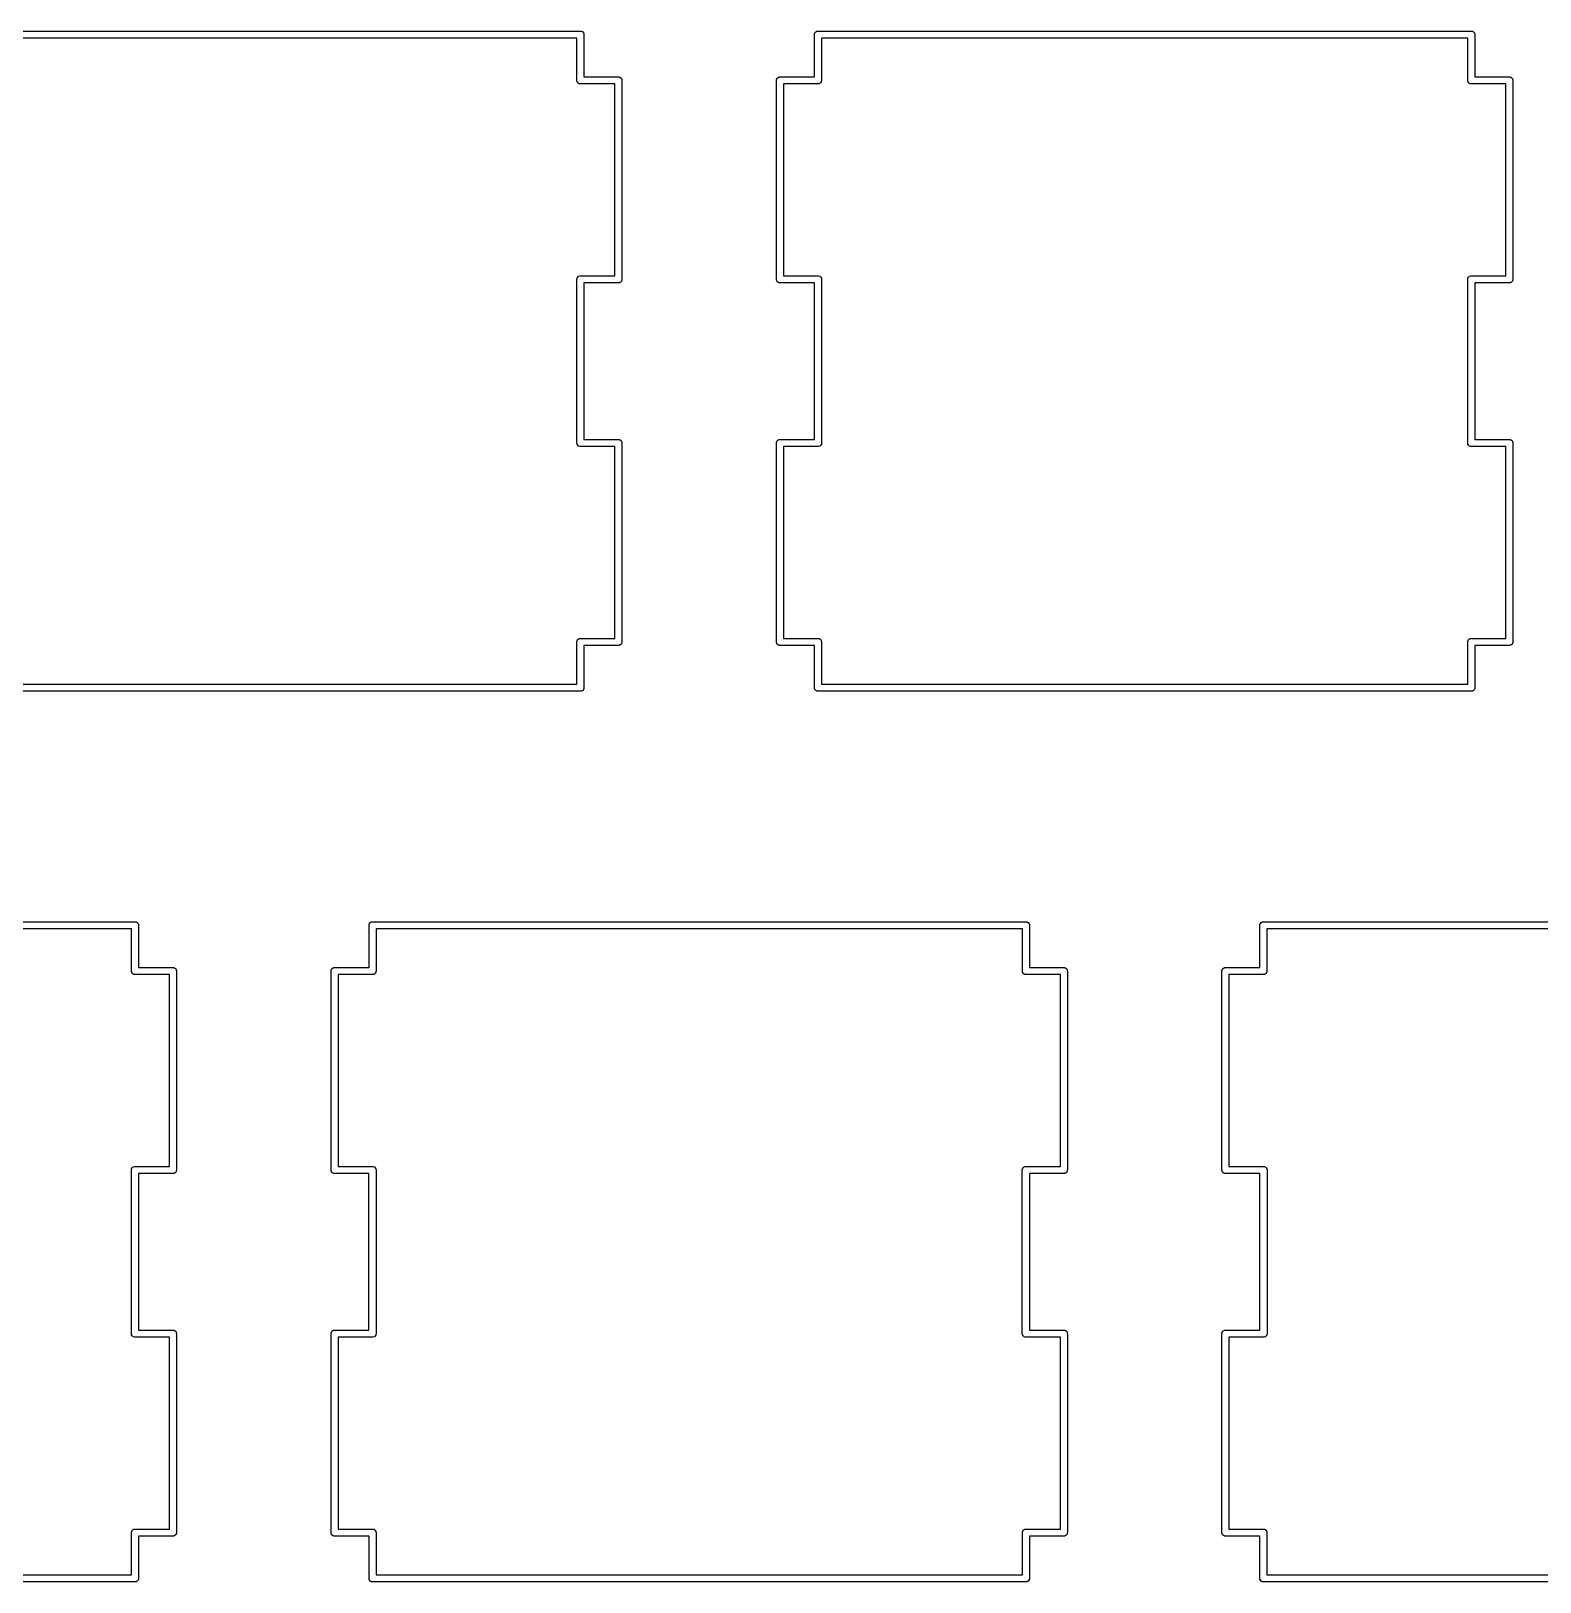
# Model space of a CAD drawing. Extents: x 24 to 395, y -191 to -67.
# Drawn here: x 123.83 to 156.09, y -164.22 to -131.05 of the extents above; entities that cross this region are included whole.
import ezdxf

# ---------------------------------------------------------------- set-up
doc = ezdxf.new("R2010")
doc.units = 0
doc.header["$MEASUREMENT"] = 0
doc.layers.add('BLACK', color=7, linetype='CONTINUOUS')

msp = doc.modelspace()

# ---------------------------------------------------------------- linework, layer by layer
at = {"layer": 'Black'}
for p, q in [((121.602, -131.051), (135.572, -131.051)), ((135.498, -131.204), (121.677, -131.204)), ((135.498, -132.108), (135.498, -131.204)), ((135.572, -131.051), (135.599, -131.056)), ((135.599, -131.056), (135.621, -131.069)), ((135.621, -131.069), (135.638, -131.089)), ((135.638, -131.089), (135.648, -131.114)), ((135.648, -131.114), (135.648, -131.141)), ((135.648, -131.141), (135.648, -131.141)), ((135.648, -131.141), (135.648, -132.033)), ((140.577, -131.114), (140.587, -131.089)), ((140.577, -131.141), (140.577, -131.114)), ((140.577, -132.033), (140.577, -131.141)), ((140.577, -131.141), (140.577, -131.141)), ((140.587, -131.089), (140.604, -131.069)), ((140.604, -131.069), (140.626, -131.056)), ((140.626, -131.056), (140.653, -131.051)), ((140.653, -131.051), (154.623, -131.051)), ((140.727, -131.204), (140.727, -132.108)), ((154.547, -131.204), (140.727, -131.204)), ((154.547, -132.108), (154.547, -131.204)), ((154.623, -131.051), (154.649, -131.056)), ((154.649, -131.056), (154.671, -131.069)), ((154.671, -131.069), (154.688, -131.089)), ((154.688, -131.089), (154.698, -131.114)), ((154.698, -131.141), (154.697, -131.141)), ((154.697, -131.141), (154.697, -132.033)), ((154.698, -131.114), (154.698, -131.141)), ((135.499, -132.114), (135.498, -132.108)), ((135.499, -132.121), (135.499, -132.114)), ((135.501, -132.127), (135.499, -132.121)), ((135.502, -132.134), (135.501, -132.127)), ((135.505, -132.139), (135.502, -132.134)), ((135.508, -132.145), (135.505, -132.139)), ((135.512, -132.15), (135.508, -132.145)), ((135.515, -132.156), (135.512, -132.15)), ((135.52, -132.16), (135.515, -132.156)), ((135.524, -132.165), (135.52, -132.16)), ((135.53, -132.169), (135.524, -132.165)), ((135.535, -132.173), (135.53, -132.169)), ((135.541, -132.175), (135.535, -132.173)), ((135.547, -132.178), (135.541, -132.175)), ((135.553, -132.18), (135.547, -132.178)), ((135.559, -132.182), (135.553, -132.18)), ((135.566, -132.182), (135.559, -132.182)), ((135.572, -132.183), (135.566, -132.182)), ((136.31, -132.183), (135.572, -132.183)), ((135.648, -132.033), (136.385, -132.033)), ((136.31, -136.287), (136.31, -132.183)), ((136.385, -132.033), (136.392, -132.034)), ((136.392, -132.034), (136.398, -132.034)), ((136.398, -132.034), (136.404, -132.036)), ((136.404, -132.036), (136.411, -132.037)), ((136.411, -132.037), (136.417, -132.041)), ((136.417, -132.041), (136.423, -132.043)), ((136.423, -132.043), (136.428, -132.047)), ((136.428, -132.047), (136.434, -132.05)), ((136.434, -132.05), (136.438, -132.056)), ((136.438, -132.056), (136.443, -132.06)), ((136.443, -132.06), (136.446, -132.065)), ((136.446, -132.065), (136.45, -132.07)), ((136.45, -132.07), (136.452, -132.077)), ((136.452, -132.077), (136.456, -132.082)), ((136.456, -132.082), (136.457, -132.089)), ((136.457, -132.089), (136.459, -132.095)), ((136.459, -132.095), (136.459, -132.101)), ((136.459, -132.101), (136.46, -132.108)), ((136.46, -132.108), (136.46, -136.362)), ((139.765, -132.108), (139.766, -132.101)), ((139.765, -136.362), (139.765, -132.108)), ((139.766, -132.095), (139.768, -132.089)), ((139.766, -132.101), (139.766, -132.095)), ((139.768, -132.089), (139.769, -132.082)), ((139.769, -132.082), (139.773, -132.077)), ((139.773, -132.077), (139.775, -132.07)), ((139.775, -132.07), (139.779, -132.065)), ((139.779, -132.065), (139.782, -132.06)), ((139.782, -132.06), (139.787, -132.056)), ((139.787, -132.056), (139.791, -132.05)), ((139.791, -132.05), (139.797, -132.047)), ((139.797, -132.047), (139.802, -132.043)), ((139.802, -132.043), (139.808, -132.041)), ((139.808, -132.041), (139.814, -132.037)), ((139.814, -132.037), (139.821, -132.036)), ((139.821, -132.036), (139.827, -132.034)), ((139.827, -132.034), (139.833, -132.034)), ((139.833, -132.034), (139.84, -132.033)), ((139.84, -132.033), (140.577, -132.033)), ((140.653, -132.183), (139.915, -132.183)), ((139.915, -132.183), (139.915, -136.287)), ((140.659, -132.182), (140.653, -132.183)), ((140.666, -132.182), (140.659, -132.182)), ((140.672, -132.18), (140.666, -132.182)), ((140.678, -132.178), (140.672, -132.18)), ((140.684, -132.175), (140.678, -132.178)), ((140.69, -132.173), (140.684, -132.175)), ((140.695, -132.169), (140.69, -132.173)), ((140.701, -132.165), (140.695, -132.169)), ((140.705, -132.16), (140.701, -132.165)), ((140.71, -132.156), (140.705, -132.16)), ((140.713, -132.15), (140.71, -132.156)), ((140.717, -132.145), (140.713, -132.15)), ((140.72, -132.139), (140.717, -132.145)), ((140.723, -132.134), (140.72, -132.139)), ((140.724, -132.127), (140.723, -132.134)), ((140.726, -132.121), (140.724, -132.127)), ((140.727, -132.108), (140.726, -132.114)), ((140.726, -132.114), (140.726, -132.121)), ((154.549, -132.114), (154.547, -132.108)), ((154.549, -132.121), (154.549, -132.114)), ((154.551, -132.127), (154.549, -132.121)), ((154.552, -132.134), (154.551, -132.127)), ((154.555, -132.139), (154.552, -132.134)), ((154.558, -132.145), (154.555, -132.139)), ((154.562, -132.15), (154.558, -132.145)), ((154.565, -132.156), (154.562, -132.15)), ((154.57, -132.16), (154.565, -132.156)), ((154.574, -132.165), (154.57, -132.16)), ((154.58, -132.169), (154.574, -132.165)), ((154.585, -132.173), (154.58, -132.169)), ((154.591, -132.175), (154.585, -132.173)), ((154.597, -132.178), (154.591, -132.175)), ((154.603, -132.18), (154.597, -132.178)), ((154.609, -132.182), (154.603, -132.18)), ((154.616, -132.182), (154.609, -132.182)), ((154.623, -132.183), (154.616, -132.182)), ((155.36, -132.183), (154.623, -132.183)), ((154.697, -132.033), (155.435, -132.033)), ((155.36, -136.287), (155.36, -132.183)), ((155.435, -132.033), (155.442, -132.034)), ((155.442, -132.034), (155.448, -132.034)), ((155.448, -132.034), (155.454, -132.036)), ((155.454, -132.036), (155.461, -132.037)), ((155.461, -132.037), (155.467, -132.041)), ((155.467, -132.041), (155.473, -132.043)), ((155.473, -132.043), (155.478, -132.047)), ((155.478, -132.047), (155.484, -132.05)), ((155.484, -132.05), (155.488, -132.056)), ((155.488, -132.056), (155.493, -132.06)), ((155.493, -132.06), (155.496, -132.065)), ((155.496, -132.065), (155.5, -132.07)), ((155.5, -132.07), (155.502, -132.077)), ((155.502, -132.077), (155.506, -132.082)), ((155.506, -132.082), (155.507, -132.089)), ((155.507, -132.089), (155.509, -132.095)), ((155.509, -132.095), (155.509, -132.101)), ((155.509, -132.101), (155.51, -132.108)), ((155.51, -132.108), (155.51, -136.362)), ((135.496, -136.362), (135.501, -136.336)), ((135.501, -136.336), (135.514, -136.313)), ((135.514, -136.313), (135.534, -136.296)), ((135.534, -136.296), (135.559, -136.287)), ((135.559, -136.287), (135.586, -136.287)), ((135.586, -136.287), (135.586, -136.287)), ((135.586, -136.287), (136.31, -136.287)), ((139.915, -136.287), (140.639, -136.287)), ((140.639, -136.287), (140.639, -136.287)), ((140.639, -136.287), (140.666, -136.287)), ((140.666, -136.287), (140.691, -136.296)), ((140.691, -136.296), (140.711, -136.313)), ((140.711, -136.313), (140.724, -136.336)), ((140.724, -136.336), (140.729, -136.362)), ((154.546, -136.362), (154.551, -136.336)), ((154.551, -136.336), (154.564, -136.313)), ((154.564, -136.313), (154.584, -136.296)), ((154.584, -136.296), (154.609, -136.287)), ((154.609, -136.287), (154.636, -136.287)), ((154.636, -136.287), (154.636, -136.287)), ((154.636, -136.287), (155.36, -136.287)), ((135.496, -139.863), (135.496, -136.362)), ((136.385, -136.437), (135.649, -136.437)), ((135.649, -136.437), (135.649, -139.788)), ((136.392, -136.436), (136.385, -136.437)), ((136.398, -136.436), (136.392, -136.436)), ((136.404, -136.434), (136.398, -136.436)), ((136.411, -136.433), (136.404, -136.434)), ((136.417, -136.43), (136.411, -136.433)), ((136.423, -136.427), (136.417, -136.43)), ((136.428, -136.423), (136.423, -136.427)), ((136.434, -136.42), (136.428, -136.423)), ((136.438, -136.415), (136.434, -136.42)), ((136.443, -136.411), (136.438, -136.415)), ((136.446, -136.405), (136.443, -136.411)), ((136.45, -136.4), (136.446, -136.405)), ((136.452, -136.394), (136.45, -136.4)), ((136.456, -136.388), (136.452, -136.394)), ((136.457, -136.382), (136.456, -136.388)), ((136.459, -136.375), (136.457, -136.382)), ((136.46, -136.362), (136.459, -136.369)), ((136.459, -136.369), (136.459, -136.375)), ((139.766, -136.369), (139.765, -136.362)), ((139.766, -136.375), (139.766, -136.369)), ((139.768, -136.382), (139.766, -136.375)), ((139.769, -136.388), (139.768, -136.382)), ((139.773, -136.394), (139.769, -136.388)), ((139.775, -136.4), (139.773, -136.394)), ((139.779, -136.405), (139.775, -136.4)), ((139.782, -136.411), (139.779, -136.405)), ((139.787, -136.415), (139.782, -136.411)), ((139.791, -136.42), (139.787, -136.415)), ((139.797, -136.423), (139.791, -136.42)), ((139.802, -136.427), (139.797, -136.423)), ((139.808, -136.43), (139.802, -136.427)), ((139.814, -136.433), (139.808, -136.43)), ((139.821, -136.434), (139.814, -136.433)), ((139.827, -136.436), (139.821, -136.434)), ((139.833, -136.436), (139.827, -136.436)), ((139.84, -136.437), (139.833, -136.436)), ((140.576, -136.437), (139.84, -136.437)), ((140.576, -139.788), (140.576, -136.437)), ((140.729, -136.362), (140.729, -139.863)), ((154.546, -139.863), (154.546, -136.362)), ((155.435, -136.437), (154.699, -136.437)), ((154.699, -136.437), (154.699, -139.788)), ((155.442, -136.436), (155.435, -136.437)), ((155.448, -136.436), (155.442, -136.436)), ((155.454, -136.434), (155.448, -136.436)), ((155.461, -136.433), (155.454, -136.434)), ((155.467, -136.43), (155.461, -136.433)), ((155.473, -136.427), (155.467, -136.43)), ((155.478, -136.423), (155.473, -136.427)), ((155.484, -136.42), (155.478, -136.423)), ((155.488, -136.415), (155.484, -136.42)), ((155.493, -136.411), (155.488, -136.415)), ((155.496, -136.405), (155.493, -136.411)), ((155.5, -136.4), (155.496, -136.405)), ((155.502, -136.394), (155.5, -136.4)), ((155.506, -136.388), (155.502, -136.394)), ((155.507, -136.382), (155.506, -136.388)), ((155.509, -136.375), (155.507, -136.382)), ((155.51, -136.362), (155.509, -136.369)), ((155.509, -136.369), (155.509, -136.375)), ((135.501, -139.889), (135.496, -139.863)), ((135.514, -139.912), (135.501, -139.889)), ((135.534, -139.929), (135.514, -139.912)), ((135.559, -139.938), (135.534, -139.929)), ((135.586, -139.938), (135.559, -139.938)), ((136.31, -139.938), (135.586, -139.938)), ((135.586, -139.938), (135.586, -139.938)), ((135.649, -139.788), (136.385, -139.788)), ((136.31, -144.042), (136.31, -139.938)), ((136.385, -139.788), (136.392, -139.789)), ((136.392, -139.789), (136.398, -139.789)), ((136.398, -139.789), (136.404, -139.791)), ((136.404, -139.791), (136.411, -139.792)), ((136.411, -139.792), (136.417, -139.795)), ((136.417, -139.795), (136.423, -139.798)), ((136.423, -139.798), (136.428, -139.802)), ((136.428, -139.802), (136.434, -139.805)), ((136.434, -139.805), (136.438, -139.81)), ((136.438, -139.81), (136.443, -139.814)), ((136.443, -139.814), (136.446, -139.82)), ((136.446, -139.82), (136.45, -139.825)), ((136.45, -139.825), (136.452, -139.831)), ((136.452, -139.831), (136.456, -139.837)), ((136.456, -139.837), (136.457, -139.843)), ((136.457, -139.843), (136.459, -139.85)), ((136.459, -139.85), (136.459, -139.856)), ((136.459, -139.856), (136.46, -139.863)), ((136.46, -139.863), (136.46, -144.117)), ((139.765, -139.863), (139.766, -139.856)), ((139.765, -144.117), (139.765, -139.863)), ((139.766, -139.85), (139.768, -139.843)), ((139.766, -139.856), (139.766, -139.85)), ((139.768, -139.843), (139.769, -139.837)), ((139.769, -139.837), (139.773, -139.831)), ((139.773, -139.831), (139.775, -139.825)), ((139.775, -139.825), (139.779, -139.82)), ((139.779, -139.82), (139.782, -139.814)), ((139.782, -139.814), (139.787, -139.81)), ((139.787, -139.81), (139.791, -139.805)), ((139.791, -139.805), (139.797, -139.802)), ((139.797, -139.802), (139.802, -139.798)), ((139.802, -139.798), (139.808, -139.795)), ((139.808, -139.795), (139.814, -139.792)), ((139.814, -139.792), (139.821, -139.791)), ((139.821, -139.791), (139.827, -139.789)), ((139.827, -139.789), (139.833, -139.789)), ((139.833, -139.789), (139.84, -139.788)), ((139.84, -139.788), (140.576, -139.788)), ((140.639, -139.938), (139.915, -139.938)), ((139.915, -139.938), (139.915, -144.042)), ((140.666, -139.938), (140.639, -139.938)), ((140.639, -139.938), (140.639, -139.938)), ((140.691, -139.929), (140.666, -139.938)), ((140.711, -139.912), (140.691, -139.929)), ((140.724, -139.889), (140.711, -139.912)), ((140.729, -139.863), (140.724, -139.889)), ((154.551, -139.889), (154.546, -139.863)), ((154.564, -139.912), (154.551, -139.889)), ((154.584, -139.929), (154.564, -139.912)), ((154.609, -139.938), (154.584, -139.929)), ((154.636, -139.938), (154.609, -139.938)), ((155.36, -139.938), (154.636, -139.938)), ((154.636, -139.938), (154.636, -139.938)), ((154.699, -139.788), (155.435, -139.788)), ((155.36, -144.042), (155.36, -139.938)), ((155.435, -139.788), (155.442, -139.789)), ((155.442, -139.789), (155.448, -139.789)), ((155.448, -139.789), (155.454, -139.791)), ((155.454, -139.791), (155.461, -139.792)), ((155.461, -139.792), (155.467, -139.795)), ((155.467, -139.795), (155.473, -139.798)), ((155.473, -139.798), (155.478, -139.802)), ((155.478, -139.802), (155.484, -139.805)), ((155.484, -139.805), (155.488, -139.81)), ((155.488, -139.81), (155.493, -139.814)), ((155.493, -139.814), (155.496, -139.82)), ((155.496, -139.82), (155.5, -139.825)), ((155.5, -139.825), (155.502, -139.831)), ((155.502, -139.831), (155.506, -139.837)), ((155.506, -139.837), (155.507, -139.843)), ((155.507, -139.843), (155.509, -139.85)), ((155.509, -139.85), (155.509, -139.856)), ((155.509, -139.856), (155.51, -139.863)), ((155.51, -139.863), (155.51, -144.117)), ((135.498, -144.117), (135.499, -144.111)), ((135.498, -145.021), (135.498, -144.117)), ((135.499, -144.104), (135.501, -144.098)), ((135.499, -144.111), (135.499, -144.104)), ((135.501, -144.098), (135.502, -144.091)), ((135.502, -144.091), (135.505, -144.086)), ((135.505, -144.086), (135.508, -144.08)), ((135.508, -144.08), (135.512, -144.075)), ((135.512, -144.075), (135.515, -144.069)), ((135.515, -144.069), (135.52, -144.065)), ((135.52, -144.065), (135.524, -144.06)), ((135.524, -144.06), (135.53, -144.056)), ((135.53, -144.056), (135.535, -144.052)), ((135.535, -144.052), (135.541, -144.05)), ((135.541, -144.05), (135.547, -144.047)), ((135.547, -144.047), (135.553, -144.045)), ((135.553, -144.045), (135.559, -144.043)), ((135.559, -144.043), (135.566, -144.043)), ((135.566, -144.043), (135.572, -144.042)), ((135.572, -144.042), (136.31, -144.042)), ((136.385, -144.192), (135.648, -144.192)), ((135.648, -144.192), (135.648, -145.084)), ((136.392, -144.191), (136.385, -144.192)), ((136.398, -144.191), (136.392, -144.191)), ((136.404, -144.189), (136.398, -144.191)), ((136.411, -144.188), (136.404, -144.189)), ((136.417, -144.184), (136.411, -144.188)), ((136.423, -144.182), (136.417, -144.184)), ((136.428, -144.178), (136.423, -144.182)), ((136.434, -144.175), (136.428, -144.178)), ((136.438, -144.169), (136.434, -144.175)), ((136.443, -144.165), (136.438, -144.169)), ((136.446, -144.16), (136.443, -144.165)), ((136.45, -144.155), (136.446, -144.16)), ((136.452, -144.148), (136.45, -144.155)), ((136.456, -144.143), (136.452, -144.148)), ((136.457, -144.136), (136.456, -144.143)), ((136.459, -144.13), (136.457, -144.136)), ((136.46, -144.117), (136.459, -144.124)), ((136.459, -144.124), (136.459, -144.13)), ((139.766, -144.124), (139.765, -144.117)), ((139.766, -144.13), (139.766, -144.124)), ((139.768, -144.136), (139.766, -144.13)), ((139.769, -144.143), (139.768, -144.136)), ((139.773, -144.148), (139.769, -144.143)), ((139.775, -144.155), (139.773, -144.148)), ((139.779, -144.16), (139.775, -144.155)), ((139.782, -144.165), (139.779, -144.16)), ((139.787, -144.169), (139.782, -144.165)), ((139.791, -144.175), (139.787, -144.169)), ((139.797, -144.178), (139.791, -144.175)), ((139.802, -144.182), (139.797, -144.178)), ((139.808, -144.184), (139.802, -144.182)), ((139.814, -144.188), (139.808, -144.184)), ((139.821, -144.189), (139.814, -144.188)), ((139.827, -144.191), (139.821, -144.189)), ((139.833, -144.191), (139.827, -144.191)), ((139.84, -144.192), (139.833, -144.191)), ((140.577, -144.192), (139.84, -144.192)), ((139.915, -144.042), (140.653, -144.042)), ((140.577, -145.084), (140.577, -144.192)), ((140.653, -144.042), (140.659, -144.043)), ((140.659, -144.043), (140.666, -144.043)), ((140.666, -144.043), (140.672, -144.045)), ((140.672, -144.045), (140.678, -144.047)), ((140.678, -144.047), (140.684, -144.05)), ((140.684, -144.05), (140.69, -144.052)), ((140.69, -144.052), (140.695, -144.056)), ((140.695, -144.056), (140.701, -144.06)), ((140.701, -144.06), (140.705, -144.065)), ((140.705, -144.065), (140.71, -144.069)), ((140.71, -144.069), (140.713, -144.075)), ((140.713, -144.075), (140.717, -144.08)), ((140.717, -144.08), (140.72, -144.086)), ((140.72, -144.086), (140.723, -144.091)), ((140.723, -144.091), (140.724, -144.098)), ((140.724, -144.098), (140.726, -144.104)), ((140.726, -144.104), (140.726, -144.111)), ((140.726, -144.111), (140.727, -144.117)), ((140.727, -144.117), (140.727, -145.021)), ((154.547, -144.117), (154.549, -144.111)), ((154.547, -145.021), (154.547, -144.117)), ((154.549, -144.104), (154.551, -144.098)), ((154.549, -144.111), (154.549, -144.104)), ((154.551, -144.098), (154.552, -144.091)), ((154.552, -144.091), (154.555, -144.086)), ((154.555, -144.086), (154.558, -144.08)), ((154.558, -144.08), (154.562, -144.075)), ((154.562, -144.075), (154.565, -144.069)), ((154.565, -144.069), (154.57, -144.065)), ((154.57, -144.065), (154.574, -144.06)), ((154.574, -144.06), (154.58, -144.056)), ((154.58, -144.056), (154.585, -144.052)), ((154.585, -144.052), (154.591, -144.05)), ((154.591, -144.05), (154.597, -144.047)), ((154.597, -144.047), (154.603, -144.045)), ((154.603, -144.045), (154.609, -144.043)), ((154.609, -144.043), (154.616, -144.043)), ((154.616, -144.043), (154.623, -144.042)), ((154.623, -144.042), (155.36, -144.042)), ((155.435, -144.192), (154.697, -144.192)), ((154.697, -144.192), (154.697, -145.084)), ((155.442, -144.191), (155.435, -144.192)), ((155.448, -144.191), (155.442, -144.191)), ((155.454, -144.189), (155.448, -144.191)), ((155.461, -144.188), (155.454, -144.189)), ((155.467, -144.184), (155.461, -144.188)), ((155.473, -144.182), (155.467, -144.184)), ((155.478, -144.178), (155.473, -144.182)), ((155.484, -144.175), (155.478, -144.178)), ((155.488, -144.169), (155.484, -144.175)), ((155.493, -144.165), (155.488, -144.169)), ((155.496, -144.16), (155.493, -144.165)), ((155.5, -144.155), (155.496, -144.16)), ((155.502, -144.148), (155.5, -144.155)), ((155.506, -144.143), (155.502, -144.148)), ((155.507, -144.136), (155.506, -144.143)), ((155.509, -144.13), (155.507, -144.136)), ((155.51, -144.117), (155.509, -144.124)), ((155.509, -144.124), (155.509, -144.13)), ((135.572, -145.174), (121.602, -145.174)), ((121.677, -145.021), (135.498, -145.021)), ((135.599, -145.169), (135.572, -145.174)), ((135.621, -145.156), (135.599, -145.169)), ((135.638, -145.136), (135.621, -145.156)), ((135.648, -145.111), (135.638, -145.136)), ((135.648, -145.084), (135.648, -145.084)), ((135.648, -145.084), (135.648, -145.111)), ((140.577, -145.111), (140.577, -145.084)), ((140.577, -145.084), (140.577, -145.084)), ((140.587, -145.136), (140.577, -145.111)), ((140.604, -145.156), (140.587, -145.136)), ((140.626, -145.169), (140.604, -145.156)), ((140.653, -145.174), (140.626, -145.169)), ((154.623, -145.174), (140.653, -145.174)), ((140.727, -145.021), (154.547, -145.021)), ((154.649, -145.169), (154.623, -145.174)), ((154.671, -145.156), (154.649, -145.169)), ((154.688, -145.136), (154.671, -145.156)), ((154.698, -145.111), (154.688, -145.136)), ((154.697, -145.084), (154.698, -145.084)), ((154.698, -145.084), (154.698, -145.111)), ((112.078, -150.101), (126.047, -150.101)), ((125.972, -150.254), (112.152, -150.254)), ((125.972, -151.158), (125.972, -150.254)), ((126.047, -150.101), (126.074, -150.106)), ((126.074, -150.106), (126.096, -150.119)), ((126.096, -150.119), (126.113, -150.139)), ((126.113, -150.139), (126.123, -150.164)), ((126.123, -150.191), (126.122, -150.191)), ((126.122, -150.191), (126.122, -151.083)), ((126.123, -150.164), (126.123, -150.191)), ((131.052, -150.164), (131.062, -150.139)), ((131.052, -150.191), (131.052, -150.164)), ((131.052, -151.083), (131.052, -150.191)), ((131.052, -150.191), (131.052, -150.191)), ((131.062, -150.139), (131.079, -150.119)), ((131.079, -150.119), (131.101, -150.106)), ((131.101, -150.106), (131.127, -150.101)), ((131.127, -150.101), (145.097, -150.101)), ((131.202, -150.254), (131.202, -151.158)), ((145.022, -150.254), (131.202, -150.254)), ((145.022, -151.158), (145.022, -150.254)), ((145.097, -150.101), (145.124, -150.106)), ((145.124, -150.106), (145.146, -150.119)), ((145.146, -150.119), (145.163, -150.139)), ((145.163, -150.139), (145.173, -150.164)), ((145.173, -150.191), (145.172, -150.191)), ((145.172, -150.191), (145.172, -151.083)), ((145.173, -150.164), (145.173, -150.191)), ((150.102, -150.164), (150.112, -150.139)), ((150.102, -150.191), (150.102, -150.164)), ((150.102, -151.083), (150.102, -150.191)), ((150.102, -150.191), (150.102, -150.191)), ((150.112, -150.139), (150.129, -150.119)), ((150.129, -150.119), (150.151, -150.106)), ((150.151, -150.106), (150.177, -150.101)), ((150.177, -150.101), (164.147, -150.101)), ((150.252, -150.254), (150.252, -151.158)), ((164.072, -150.254), (150.252, -150.254)), ((125.974, -151.164), (125.972, -151.158)), ((125.974, -151.171), (125.974, -151.164)), ((125.976, -151.177), (125.974, -151.171)), ((125.977, -151.184), (125.976, -151.177)), ((125.98, -151.189), (125.977, -151.184)), ((125.983, -151.195), (125.98, -151.189)), ((125.987, -151.2), (125.983, -151.195)), ((125.99, -151.206), (125.987, -151.2)), ((125.995, -151.21), (125.99, -151.206)), ((125.999, -151.215), (125.995, -151.21)), ((126.005, -151.219), (125.999, -151.215)), ((126.01, -151.223), (126.005, -151.219)), ((126.016, -151.225), (126.01, -151.223)), ((126.022, -151.228), (126.016, -151.225)), ((126.028, -151.23), (126.022, -151.228)), ((126.034, -151.232), (126.028, -151.23)), ((126.041, -151.232), (126.034, -151.232)), ((126.047, -151.233), (126.041, -151.232)), ((126.785, -151.233), (126.047, -151.233)), ((126.122, -151.083), (126.86, -151.083)), ((126.785, -155.337), (126.785, -151.233)), ((126.86, -151.083), (126.867, -151.084)), ((126.867, -151.084), (126.873, -151.084)), ((126.873, -151.084), (126.879, -151.086)), ((126.879, -151.086), (126.886, -151.087)), ((126.886, -151.087), (126.892, -151.091)), ((126.892, -151.091), (126.898, -151.093)), ((126.898, -151.093), (126.903, -151.097)), ((126.903, -151.097), (126.909, -151.1)), ((126.909, -151.1), (126.913, -151.106)), ((126.913, -151.106), (126.918, -151.11)), ((126.918, -151.11), (126.921, -151.115)), ((126.921, -151.115), (126.925, -151.12)), ((126.925, -151.12), (126.927, -151.127)), ((126.927, -151.127), (126.931, -151.132)), ((126.931, -151.132), (126.932, -151.139)), ((126.932, -151.139), (126.934, -151.145)), ((126.934, -151.145), (126.934, -151.151)), ((126.934, -151.151), (126.935, -151.158)), ((126.935, -151.158), (126.935, -155.412)), ((130.24, -151.158), (130.241, -151.151)), ((130.24, -155.412), (130.24, -151.158)), ((130.241, -151.145), (130.243, -151.139)), ((130.241, -151.151), (130.241, -151.145)), ((130.243, -151.139), (130.244, -151.132)), ((130.244, -151.132), (130.248, -151.127)), ((130.248, -151.127), (130.25, -151.12)), ((130.25, -151.12), (130.254, -151.115)), ((130.254, -151.115), (130.257, -151.11)), ((130.257, -151.11), (130.262, -151.106)), ((130.262, -151.106), (130.266, -151.1)), ((130.266, -151.1), (130.272, -151.097)), ((130.272, -151.097), (130.277, -151.093)), ((130.277, -151.093), (130.283, -151.091)), ((130.283, -151.091), (130.289, -151.087)), ((130.289, -151.087), (130.296, -151.086)), ((130.296, -151.086), (130.302, -151.084)), ((130.302, -151.084), (130.308, -151.084)), ((130.308, -151.084), (130.315, -151.083)), ((130.315, -151.083), (131.052, -151.083)), ((131.127, -151.233), (130.39, -151.233)), ((130.39, -151.233), (130.39, -155.337)), ((131.134, -151.232), (131.127, -151.233)), ((131.141, -151.232), (131.134, -151.232)), ((131.147, -151.23), (131.141, -151.232)), ((131.153, -151.228), (131.147, -151.23)), ((131.159, -151.225), (131.153, -151.228)), ((131.165, -151.223), (131.159, -151.225)), ((131.17, -151.219), (131.165, -151.223)), ((131.176, -151.215), (131.17, -151.219)), ((131.18, -151.21), (131.176, -151.215)), ((131.185, -151.206), (131.18, -151.21)), ((131.188, -151.2), (131.185, -151.206)), ((131.192, -151.195), (131.188, -151.2)), ((131.195, -151.189), (131.192, -151.195)), ((131.198, -151.184), (131.195, -151.189)), ((131.199, -151.177), (131.198, -151.184)), ((131.201, -151.171), (131.199, -151.177)), ((131.202, -151.158), (131.201, -151.164)), ((131.201, -151.164), (131.201, -151.171)), ((145.024, -151.164), (145.022, -151.158)), ((145.024, -151.171), (145.024, -151.164)), ((145.026, -151.177), (145.024, -151.171)), ((145.027, -151.184), (145.026, -151.177)), ((145.03, -151.189), (145.027, -151.184)), ((145.033, -151.195), (145.03, -151.189)), ((145.037, -151.2), (145.033, -151.195)), ((145.04, -151.206), (145.037, -151.2)), ((145.045, -151.21), (145.04, -151.206)), ((145.049, -151.215), (145.045, -151.21)), ((145.055, -151.219), (145.049, -151.215)), ((145.06, -151.223), (145.055, -151.219)), ((145.066, -151.225), (145.06, -151.223)), ((145.072, -151.228), (145.066, -151.225)), ((145.078, -151.23), (145.072, -151.228)), ((145.084, -151.232), (145.078, -151.23)), ((145.091, -151.232), (145.084, -151.232)), ((145.097, -151.233), (145.091, -151.232)), ((145.835, -151.233), (145.097, -151.233)), ((145.172, -151.083), (145.91, -151.083)), ((145.835, -155.337), (145.835, -151.233)), ((145.91, -151.083), (145.917, -151.084)), ((145.917, -151.084), (145.923, -151.084)), ((145.923, -151.084), (145.929, -151.086)), ((145.929, -151.086), (145.936, -151.087)), ((145.936, -151.087), (145.942, -151.091)), ((145.942, -151.091), (145.948, -151.093)), ((145.948, -151.093), (145.953, -151.097)), ((145.953, -151.097), (145.959, -151.1)), ((145.959, -151.1), (145.963, -151.106)), ((145.963, -151.106), (145.968, -151.11)), ((145.968, -151.11), (145.971, -151.115)), ((145.971, -151.115), (145.975, -151.12)), ((145.975, -151.12), (145.977, -151.127)), ((145.977, -151.127), (145.981, -151.132)), ((145.981, -151.132), (145.982, -151.139)), ((145.982, -151.139), (145.984, -151.145)), ((145.984, -151.145), (145.984, -151.151)), ((145.984, -151.151), (145.985, -151.158)), ((145.985, -151.158), (145.985, -155.412)), ((149.29, -151.158), (149.291, -151.151)), ((149.29, -155.412), (149.29, -151.158)), ((149.291, -151.145), (149.293, -151.139)), ((149.291, -151.151), (149.291, -151.145)), ((149.293, -151.139), (149.294, -151.132)), ((149.294, -151.132), (149.298, -151.127)), ((149.298, -151.127), (149.3, -151.12)), ((149.3, -151.12), (149.304, -151.115)), ((149.304, -151.115), (149.307, -151.11)), ((149.307, -151.11), (149.312, -151.106)), ((149.312, -151.106), (149.316, -151.1)), ((149.316, -151.1), (149.322, -151.097)), ((149.322, -151.097), (149.327, -151.093)), ((149.327, -151.093), (149.333, -151.091)), ((149.333, -151.091), (149.339, -151.087)), ((149.339, -151.087), (149.346, -151.086)), ((149.346, -151.086), (149.352, -151.084)), ((149.352, -151.084), (149.358, -151.084)), ((149.358, -151.084), (149.365, -151.083)), ((149.365, -151.083), (150.102, -151.083)), ((150.177, -151.233), (149.44, -151.233)), ((149.44, -151.233), (149.44, -155.337)), ((150.184, -151.232), (150.177, -151.233)), ((150.191, -151.232), (150.184, -151.232)), ((150.197, -151.23), (150.191, -151.232)), ((150.203, -151.228), (150.197, -151.23)), ((150.209, -151.225), (150.203, -151.228)), ((150.215, -151.223), (150.209, -151.225)), ((150.22, -151.219), (150.215, -151.223)), ((150.226, -151.215), (150.22, -151.219)), ((150.23, -151.21), (150.226, -151.215)), ((150.235, -151.206), (150.23, -151.21)), ((150.238, -151.2), (150.235, -151.206)), ((150.242, -151.195), (150.238, -151.2)), ((150.245, -151.189), (150.242, -151.195)), ((150.248, -151.184), (150.245, -151.189)), ((150.249, -151.177), (150.248, -151.184)), ((150.251, -151.171), (150.249, -151.177)), ((150.252, -151.158), (150.251, -151.164)), ((150.251, -151.164), (150.251, -151.171)), ((125.971, -155.412), (125.976, -155.386)), ((125.971, -158.913), (125.971, -155.412)), ((125.976, -155.386), (125.989, -155.363)), ((125.989, -155.363), (126.009, -155.346)), ((126.009, -155.346), (126.034, -155.337)), ((126.034, -155.337), (126.061, -155.337)), ((126.061, -155.337), (126.061, -155.337)), ((126.061, -155.337), (126.785, -155.337)), ((126.86, -155.487), (126.124, -155.487)), ((126.124, -155.487), (126.124, -158.838)), ((126.867, -155.486), (126.86, -155.487)), ((126.873, -155.486), (126.867, -155.486)), ((126.879, -155.484), (126.873, -155.486)), ((126.886, -155.483), (126.879, -155.484)), ((126.892, -155.48), (126.886, -155.483)), ((126.898, -155.477), (126.892, -155.48)), ((126.903, -155.473), (126.898, -155.477)), ((126.909, -155.47), (126.903, -155.473)), ((126.913, -155.465), (126.909, -155.47)), ((126.918, -155.461), (126.913, -155.465)), ((126.921, -155.455), (126.918, -155.461)), ((126.925, -155.45), (126.921, -155.455)), ((126.927, -155.444), (126.925, -155.45)), ((126.931, -155.438), (126.927, -155.444)), ((126.932, -155.432), (126.931, -155.438)), ((126.934, -155.425), (126.932, -155.432)), ((126.935, -155.412), (126.934, -155.419)), ((126.934, -155.419), (126.934, -155.425)), ((130.241, -155.419), (130.24, -155.412)), ((130.241, -155.425), (130.241, -155.419)), ((130.243, -155.432), (130.241, -155.425)), ((130.244, -155.438), (130.243, -155.432)), ((130.248, -155.444), (130.244, -155.438)), ((130.25, -155.45), (130.248, -155.444)), ((130.254, -155.455), (130.25, -155.45)), ((130.257, -155.461), (130.254, -155.455)), ((130.262, -155.465), (130.257, -155.461)), ((130.266, -155.47), (130.262, -155.465)), ((130.272, -155.473), (130.266, -155.47)), ((130.277, -155.477), (130.272, -155.473)), ((130.283, -155.48), (130.277, -155.477)), ((130.289, -155.483), (130.283, -155.48)), ((130.296, -155.484), (130.289, -155.483)), ((130.302, -155.486), (130.296, -155.484)), ((130.308, -155.486), (130.302, -155.486)), ((130.315, -155.487), (130.308, -155.486)), ((131.051, -155.487), (130.315, -155.487)), ((130.39, -155.337), (131.114, -155.337)), ((131.051, -158.838), (131.051, -155.487)), ((131.114, -155.337), (131.114, -155.337)), ((131.114, -155.337), (131.141, -155.337)), ((131.141, -155.337), (131.166, -155.346)), ((131.166, -155.346), (131.186, -155.363)), ((131.186, -155.363), (131.199, -155.386)), ((131.199, -155.386), (131.204, -155.412)), ((131.204, -155.412), (131.204, -158.913)), ((145.021, -155.412), (145.026, -155.386)), ((145.021, -158.913), (145.021, -155.412)), ((145.026, -155.386), (145.039, -155.363)), ((145.039, -155.363), (145.059, -155.346)), ((145.059, -155.346), (145.084, -155.337)), ((145.084, -155.337), (145.111, -155.337)), ((145.111, -155.337), (145.111, -155.337)), ((145.111, -155.337), (145.835, -155.337)), ((145.91, -155.487), (145.174, -155.487)), ((145.174, -155.487), (145.174, -158.838)), ((145.917, -155.486), (145.91, -155.487)), ((145.923, -155.486), (145.917, -155.486)), ((145.929, -155.484), (145.923, -155.486)), ((145.936, -155.483), (145.929, -155.484)), ((145.942, -155.48), (145.936, -155.483)), ((145.948, -155.477), (145.942, -155.48)), ((145.953, -155.473), (145.948, -155.477)), ((145.959, -155.47), (145.953, -155.473)), ((145.963, -155.465), (145.959, -155.47)), ((145.968, -155.461), (145.963, -155.465)), ((145.971, -155.455), (145.968, -155.461)), ((145.975, -155.45), (145.971, -155.455)), ((145.977, -155.444), (145.975, -155.45)), ((145.981, -155.438), (145.977, -155.444)), ((145.982, -155.432), (145.981, -155.438)), ((145.984, -155.425), (145.982, -155.432)), ((145.985, -155.412), (145.984, -155.419)), ((145.984, -155.419), (145.984, -155.425)), ((149.291, -155.419), (149.29, -155.412)), ((149.291, -155.425), (149.291, -155.419)), ((149.293, -155.432), (149.291, -155.425)), ((149.294, -155.438), (149.293, -155.432)), ((149.298, -155.444), (149.294, -155.438)), ((149.3, -155.45), (149.298, -155.444)), ((149.304, -155.455), (149.3, -155.45)), ((149.307, -155.461), (149.304, -155.455)), ((149.312, -155.465), (149.307, -155.461)), ((149.316, -155.47), (149.312, -155.465)), ((149.322, -155.473), (149.316, -155.47)), ((149.327, -155.477), (149.322, -155.473)), ((149.333, -155.48), (149.327, -155.477)), ((149.339, -155.483), (149.333, -155.48)), ((149.346, -155.484), (149.339, -155.483)), ((149.352, -155.486), (149.346, -155.484)), ((149.358, -155.486), (149.352, -155.486)), ((149.365, -155.487), (149.358, -155.486)), ((150.101, -155.487), (149.365, -155.487)), ((149.44, -155.337), (150.164, -155.337)), ((150.101, -158.838), (150.101, -155.487)), ((150.164, -155.337), (150.164, -155.337)), ((150.164, -155.337), (150.191, -155.337)), ((150.191, -155.337), (150.216, -155.346)), ((150.216, -155.346), (150.236, -155.363)), ((150.236, -155.363), (150.249, -155.386)), ((150.249, -155.386), (150.254, -155.412)), ((150.254, -155.412), (150.254, -158.913)), ((126.124, -158.838), (126.86, -158.838)), ((126.86, -158.838), (126.867, -158.839)), ((126.867, -158.839), (126.873, -158.839)), ((126.873, -158.839), (126.879, -158.841)), ((126.879, -158.841), (126.886, -158.842)), ((126.886, -158.842), (126.892, -158.845)), ((126.892, -158.845), (126.898, -158.848)), ((126.898, -158.848), (126.903, -158.852)), ((126.903, -158.852), (126.909, -158.855)), ((126.909, -158.855), (126.913, -158.86)), ((126.913, -158.86), (126.918, -158.864)), ((126.918, -158.864), (126.921, -158.87)), ((126.921, -158.87), (126.925, -158.875)), ((126.925, -158.875), (126.927, -158.881)), ((126.927, -158.881), (126.931, -158.887)), ((126.931, -158.887), (126.932, -158.893)), ((126.932, -158.893), (126.934, -158.9)), ((130.241, -158.9), (130.243, -158.893)), ((130.243, -158.893), (130.244, -158.887)), ((130.244, -158.887), (130.248, -158.881)), ((130.248, -158.881), (130.25, -158.875)), ((130.25, -158.875), (130.254, -158.87)), ((130.254, -158.87), (130.257, -158.864)), ((130.257, -158.864), (130.262, -158.86)), ((130.262, -158.86), (130.266, -158.855)), ((130.266, -158.855), (130.272, -158.852)), ((130.272, -158.852), (130.277, -158.848)), ((130.277, -158.848), (130.283, -158.845)), ((130.283, -158.845), (130.289, -158.842)), ((130.289, -158.842), (130.296, -158.841)), ((130.296, -158.841), (130.302, -158.839)), ((130.302, -158.839), (130.308, -158.839)), ((130.308, -158.839), (130.315, -158.838)), ((130.315, -158.838), (131.051, -158.838)), ((145.174, -158.838), (145.91, -158.838)), ((145.91, -158.838), (145.917, -158.839)), ((145.917, -158.839), (145.923, -158.839)), ((145.923, -158.839), (145.929, -158.841)), ((145.929, -158.841), (145.936, -158.842)), ((145.936, -158.842), (145.942, -158.845)), ((145.942, -158.845), (145.948, -158.848)), ((145.948, -158.848), (145.953, -158.852)), ((145.953, -158.852), (145.959, -158.855)), ((145.959, -158.855), (145.963, -158.86)), ((145.963, -158.86), (145.968, -158.864)), ((145.968, -158.864), (145.971, -158.87)), ((145.971, -158.87), (145.975, -158.875)), ((145.975, -158.875), (145.977, -158.881)), ((145.977, -158.881), (145.981, -158.887)), ((145.981, -158.887), (145.982, -158.893)), ((145.982, -158.893), (145.984, -158.9)), ((149.291, -158.9), (149.293, -158.893)), ((149.293, -158.893), (149.294, -158.887)), ((149.294, -158.887), (149.298, -158.881)), ((149.298, -158.881), (149.3, -158.875)), ((149.3, -158.875), (149.304, -158.87)), ((149.304, -158.87), (149.307, -158.864)), ((149.307, -158.864), (149.312, -158.86)), ((149.312, -158.86), (149.316, -158.855)), ((149.316, -158.855), (149.322, -158.852)), ((149.322, -158.852), (149.327, -158.848)), ((149.327, -158.848), (149.333, -158.845)), ((149.333, -158.845), (149.339, -158.842)), ((149.339, -158.842), (149.346, -158.841)), ((149.346, -158.841), (149.352, -158.839)), ((149.352, -158.839), (149.358, -158.839)), ((149.358, -158.839), (149.365, -158.838)), ((149.365, -158.838), (150.101, -158.838)), ((125.976, -158.939), (125.971, -158.913)), ((125.989, -158.962), (125.976, -158.939)), ((126.009, -158.979), (125.989, -158.962)), ((126.034, -158.988), (126.009, -158.979)), ((126.061, -158.988), (126.034, -158.988)), ((126.785, -158.988), (126.061, -158.988)), ((126.061, -158.988), (126.061, -158.988)), ((126.785, -163.092), (126.785, -158.988)), ((126.934, -158.9), (126.934, -158.906)), ((126.934, -158.906), (126.935, -158.913)), ((126.935, -158.913), (126.935, -163.167)), ((130.24, -158.913), (130.241, -158.906)), ((130.24, -163.167), (130.24, -158.913)), ((130.241, -158.906), (130.241, -158.9)), ((131.114, -158.988), (130.39, -158.988)), ((130.39, -158.988), (130.39, -163.092)), ((131.141, -158.988), (131.114, -158.988)), ((131.114, -158.988), (131.114, -158.988)), ((131.166, -158.979), (131.141, -158.988)), ((131.186, -158.962), (131.166, -158.979)), ((131.199, -158.939), (131.186, -158.962)), ((131.204, -158.913), (131.199, -158.939)), ((145.026, -158.939), (145.021, -158.913)), ((145.039, -158.962), (145.026, -158.939)), ((145.059, -158.979), (145.039, -158.962)), ((145.084, -158.988), (145.059, -158.979)), ((145.111, -158.988), (145.084, -158.988)), ((145.835, -158.988), (145.111, -158.988)), ((145.111, -158.988), (145.111, -158.988)), ((145.835, -163.092), (145.835, -158.988)), ((145.984, -158.9), (145.984, -158.906)), ((145.984, -158.906), (145.985, -158.913)), ((145.985, -158.913), (145.985, -163.167)), ((149.29, -158.913), (149.291, -158.906)), ((149.29, -163.167), (149.29, -158.913)), ((149.291, -158.906), (149.291, -158.9)), ((150.164, -158.988), (149.44, -158.988)), ((149.44, -158.988), (149.44, -163.092)), ((150.191, -158.988), (150.164, -158.988)), ((150.164, -158.988), (150.164, -158.988)), ((150.216, -158.979), (150.191, -158.988)), ((150.236, -158.962), (150.216, -158.979)), ((150.249, -158.939), (150.236, -158.962)), ((150.254, -158.913), (150.249, -158.939)), ((125.972, -163.167), (125.974, -163.161)), ((125.972, -164.071), (125.972, -163.167)), ((125.974, -163.154), (125.976, -163.148)), ((125.974, -163.161), (125.974, -163.154)), ((125.976, -163.148), (125.977, -163.141)), ((125.977, -163.141), (125.98, -163.136)), ((125.98, -163.136), (125.983, -163.13)), ((125.983, -163.13), (125.987, -163.125)), ((125.987, -163.125), (125.99, -163.119)), ((125.99, -163.119), (125.995, -163.115)), ((125.995, -163.115), (125.999, -163.11)), ((125.999, -163.11), (126.005, -163.106)), ((126.005, -163.106), (126.01, -163.102)), ((126.01, -163.102), (126.016, -163.1)), ((126.016, -163.1), (126.022, -163.097)), ((126.022, -163.097), (126.028, -163.095)), ((126.028, -163.095), (126.034, -163.093)), ((126.034, -163.093), (126.041, -163.093)), ((126.041, -163.093), (126.047, -163.092)), ((126.047, -163.092), (126.785, -163.092)), ((126.921, -163.21), (126.918, -163.215)), ((126.925, -163.205), (126.921, -163.21)), ((126.927, -163.198), (126.925, -163.205)), ((126.931, -163.193), (126.927, -163.198)), ((126.932, -163.186), (126.931, -163.193)), ((126.934, -163.18), (126.932, -163.186)), ((126.935, -163.167), (126.934, -163.174)), ((126.934, -163.174), (126.934, -163.18)), ((130.241, -163.174), (130.24, -163.167)), ((130.241, -163.18), (130.241, -163.174)), ((130.243, -163.186), (130.241, -163.18)), ((130.244, -163.193), (130.243, -163.186)), ((130.248, -163.198), (130.244, -163.193)), ((130.25, -163.205), (130.248, -163.198)), ((130.254, -163.21), (130.25, -163.205)), ((130.257, -163.215), (130.254, -163.21)), ((130.39, -163.092), (131.127, -163.092)), ((131.127, -163.092), (131.134, -163.093)), ((131.134, -163.093), (131.141, -163.093)), ((131.141, -163.093), (131.147, -163.095)), ((131.147, -163.095), (131.153, -163.097)), ((131.153, -163.097), (131.159, -163.1)), ((131.159, -163.1), (131.165, -163.102)), ((131.165, -163.102), (131.17, -163.106)), ((131.17, -163.106), (131.176, -163.11)), ((131.176, -163.11), (131.18, -163.115)), ((131.18, -163.115), (131.185, -163.119)), ((131.185, -163.119), (131.188, -163.125)), ((131.188, -163.125), (131.192, -163.13)), ((131.192, -163.13), (131.195, -163.136)), ((131.195, -163.136), (131.198, -163.141)), ((131.198, -163.141), (131.199, -163.148)), ((131.199, -163.148), (131.201, -163.154)), ((131.201, -163.154), (131.201, -163.161)), ((131.201, -163.161), (131.202, -163.167)), ((131.202, -163.167), (131.202, -164.071)), ((145.022, -163.167), (145.024, -163.161)), ((145.022, -164.071), (145.022, -163.167)), ((145.024, -163.154), (145.026, -163.148)), ((145.024, -163.161), (145.024, -163.154)), ((145.026, -163.148), (145.027, -163.141)), ((145.027, -163.141), (145.03, -163.136)), ((145.03, -163.136), (145.033, -163.13)), ((145.033, -163.13), (145.037, -163.125)), ((145.037, -163.125), (145.04, -163.119)), ((145.04, -163.119), (145.045, -163.115)), ((145.045, -163.115), (145.049, -163.11)), ((145.049, -163.11), (145.055, -163.106)), ((145.055, -163.106), (145.06, -163.102)), ((145.06, -163.102), (145.066, -163.1)), ((145.066, -163.1), (145.072, -163.097)), ((145.072, -163.097), (145.078, -163.095)), ((145.078, -163.095), (145.084, -163.093)), ((145.084, -163.093), (145.091, -163.093)), ((145.091, -163.093), (145.097, -163.092)), ((145.097, -163.092), (145.835, -163.092)), ((145.971, -163.21), (145.968, -163.215)), ((145.975, -163.205), (145.971, -163.21)), ((145.977, -163.198), (145.975, -163.205)), ((145.981, -163.193), (145.977, -163.198)), ((145.982, -163.186), (145.981, -163.193)), ((145.984, -163.18), (145.982, -163.186)), ((145.985, -163.167), (145.984, -163.174)), ((145.984, -163.174), (145.984, -163.18)), ((149.291, -163.174), (149.29, -163.167)), ((149.291, -163.18), (149.291, -163.174)), ((149.293, -163.186), (149.291, -163.18)), ((149.294, -163.193), (149.293, -163.186)), ((149.298, -163.198), (149.294, -163.193)), ((149.3, -163.205), (149.298, -163.198)), ((149.304, -163.21), (149.3, -163.205)), ((149.307, -163.215), (149.304, -163.21)), ((149.44, -163.092), (150.177, -163.092)), ((150.177, -163.092), (150.184, -163.093)), ((150.184, -163.093), (150.191, -163.093)), ((150.191, -163.093), (150.197, -163.095)), ((150.197, -163.095), (150.203, -163.097)), ((150.203, -163.097), (150.209, -163.1)), ((150.209, -163.1), (150.215, -163.102)), ((150.215, -163.102), (150.22, -163.106)), ((150.22, -163.106), (150.226, -163.11)), ((150.226, -163.11), (150.23, -163.115)), ((150.23, -163.115), (150.235, -163.119)), ((150.235, -163.119), (150.238, -163.125)), ((150.238, -163.125), (150.242, -163.13)), ((150.242, -163.13), (150.245, -163.136)), ((150.245, -163.136), (150.248, -163.141)), ((150.248, -163.141), (150.249, -163.148)), ((150.249, -163.148), (150.251, -163.154)), ((150.251, -163.154), (150.251, -163.161)), ((150.251, -163.161), (150.252, -163.167)), ((150.252, -163.167), (150.252, -164.071)), ((126.86, -163.242), (126.122, -163.242)), ((126.122, -163.242), (126.122, -164.134)), ((126.867, -163.241), (126.86, -163.242)), ((126.873, -163.241), (126.867, -163.241)), ((126.879, -163.239), (126.873, -163.241)), ((126.886, -163.238), (126.879, -163.239)), ((126.892, -163.234), (126.886, -163.238)), ((126.898, -163.232), (126.892, -163.234)), ((126.903, -163.228), (126.898, -163.232)), ((126.909, -163.225), (126.903, -163.228)), ((126.913, -163.219), (126.909, -163.225)), ((126.918, -163.215), (126.913, -163.219)), ((130.262, -163.219), (130.257, -163.215)), ((130.266, -163.225), (130.262, -163.219)), ((130.272, -163.228), (130.266, -163.225)), ((130.277, -163.232), (130.272, -163.228)), ((130.283, -163.234), (130.277, -163.232)), ((130.289, -163.238), (130.283, -163.234)), ((130.296, -163.239), (130.289, -163.238)), ((130.302, -163.241), (130.296, -163.239)), ((130.308, -163.241), (130.302, -163.241)), ((130.315, -163.242), (130.308, -163.241)), ((131.052, -163.242), (130.315, -163.242)), ((131.052, -164.134), (131.052, -163.242)), ((145.91, -163.242), (145.172, -163.242)), ((145.172, -163.242), (145.172, -164.134)), ((145.917, -163.241), (145.91, -163.242)), ((145.923, -163.241), (145.917, -163.241)), ((145.929, -163.239), (145.923, -163.241)), ((145.936, -163.238), (145.929, -163.239)), ((145.942, -163.234), (145.936, -163.238)), ((145.948, -163.232), (145.942, -163.234)), ((145.953, -163.228), (145.948, -163.232)), ((145.959, -163.225), (145.953, -163.228)), ((145.963, -163.219), (145.959, -163.225)), ((145.968, -163.215), (145.963, -163.219)), ((149.312, -163.219), (149.307, -163.215)), ((149.316, -163.225), (149.312, -163.219)), ((149.322, -163.228), (149.316, -163.225)), ((149.327, -163.232), (149.322, -163.228)), ((149.333, -163.234), (149.327, -163.232)), ((149.339, -163.238), (149.333, -163.234)), ((149.346, -163.239), (149.339, -163.238)), ((149.352, -163.241), (149.346, -163.239)), ((149.358, -163.241), (149.352, -163.241)), ((149.365, -163.242), (149.358, -163.241)), ((150.102, -163.242), (149.365, -163.242)), ((150.102, -164.134), (150.102, -163.242)), ((112.152, -164.071), (125.972, -164.071)), ((126.096, -164.206), (126.074, -164.219)), ((126.113, -164.186), (126.096, -164.206)), ((126.123, -164.161), (126.113, -164.186)), ((126.122, -164.134), (126.123, -164.134)), ((126.123, -164.134), (126.123, -164.161)), ((131.052, -164.161), (131.052, -164.134)), ((131.052, -164.134), (131.052, -164.134)), ((131.062, -164.186), (131.052, -164.161)), ((131.079, -164.206), (131.062, -164.186)), ((131.101, -164.219), (131.079, -164.206)), ((131.202, -164.071), (145.022, -164.071)), ((145.146, -164.206), (145.124, -164.219)), ((145.163, -164.186), (145.146, -164.206)), ((145.173, -164.161), (145.163, -164.186)), ((145.172, -164.134), (145.173, -164.134)), ((145.173, -164.134), (145.173, -164.161)), ((150.102, -164.161), (150.102, -164.134)), ((150.102, -164.134), (150.102, -164.134)), ((150.112, -164.186), (150.102, -164.161)), ((150.129, -164.206), (150.112, -164.186)), ((150.151, -164.219), (150.129, -164.206)), ((150.252, -164.071), (164.072, -164.071)), ((126.047, -164.224), (112.078, -164.224)), ((126.074, -164.219), (126.047, -164.224)), ((131.127, -164.224), (131.101, -164.219)), ((145.097, -164.224), (131.127, -164.224)), ((145.124, -164.219), (145.097, -164.224)), ((150.177, -164.224), (150.151, -164.219)), ((164.147, -164.224), (150.177, -164.224))]:
    msp.add_line(p, q, dxfattribs=at)

doc.saveas('drawing.dxf')
